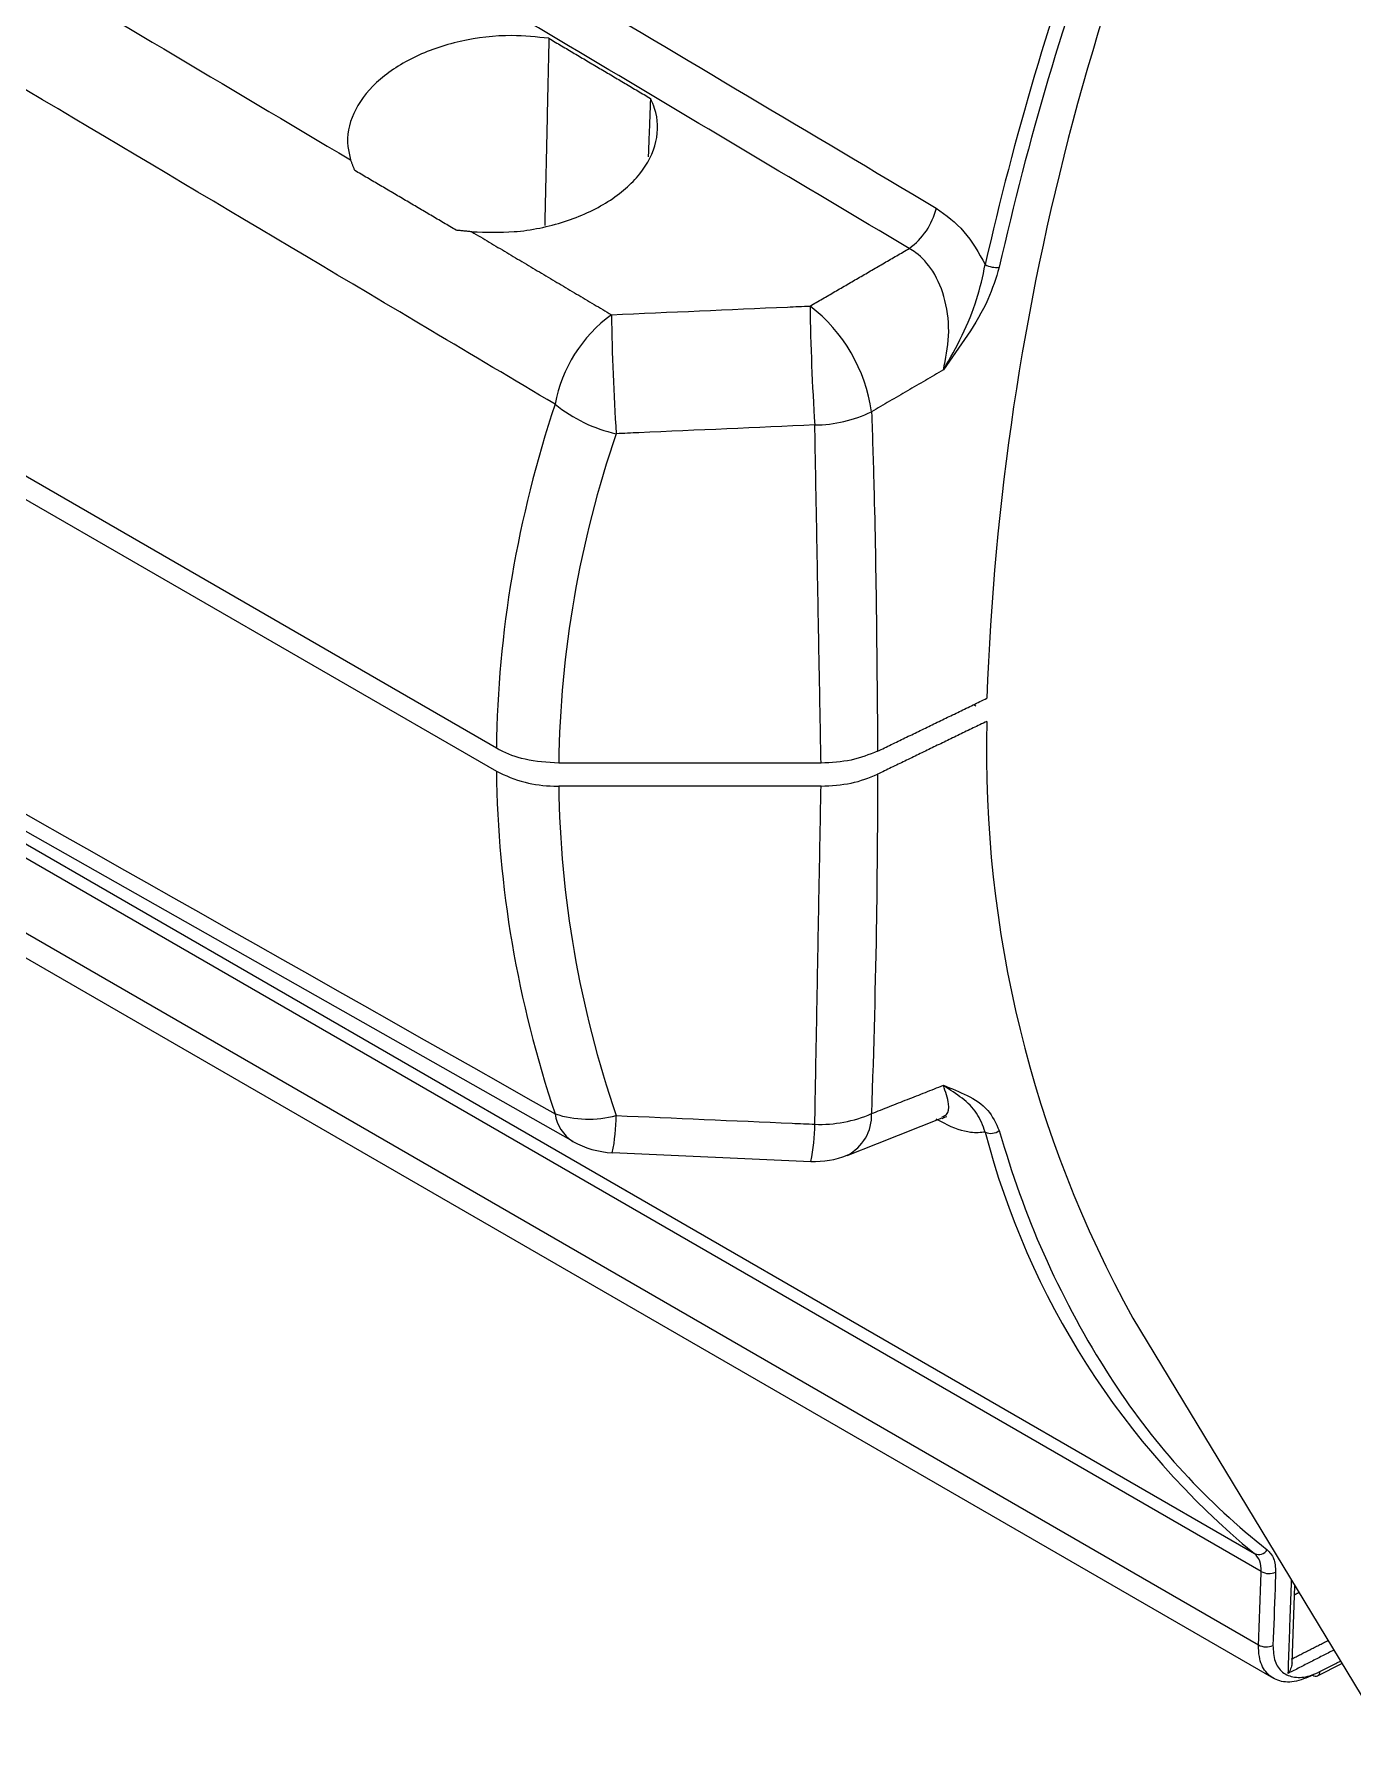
# Model space of a CAD drawing. Extents: x 11 to 120, y 2 to 94.
# Drawn here: x 23.578 to 25.449, y 69.164 to 71.595 of the extents above; entities that cross this region are included whole.
import ezdxf

# ---------------------------------------------------------------- set-up
doc = ezdxf.new("R2010")
doc.units = 0
doc.header["$MEASUREMENT"] = 0
doc.linetypes.add('SLD-Solid', pattern=[0])
doc.layers.add('OBJECT', color=7, linetype='CONTINUOUS')

msp = doc.modelspace()

# ---------------------------------------------------------------- linework, layer by layer
at = {"layer": 'OBJECT', "color": 7, "linetype": 'SLD-Solid', "lineweight": 15}
for p, q in [((24.2343, 70.5824), (20.9222, 72.4944)), ((20.9222, 72.4617), (24.2343, 70.5497)), ((22.5389, 71.0395), (25.3101, 69.4397)), ((25.3194, 69.4144), (22.5494, 71.0135)), ((22.4457, 70.9672), (25.3156, 69.3104)), ((22.413, 70.9507), (25.3367, 69.2629)), ((24.9118, 70.6444), (24.9146, 70.6427)), ((24.6948, 70.5613), (24.3226, 70.5613)), ((24.6948, 70.5286), (24.3226, 70.5286)), ((24.9477, 70.0401), (24.9549, 70.0162)), ((24.3987, 70.0086), (24.6805, 69.9962)), ((25.1372, 69.774), (26.9773, 66.7333)), ((25.3994, 69.2664), (25.4338, 69.284))]:
    msp.add_line(p, q, dxfattribs=at)
at = {"layer": 'OBJECT', "color": 7, "linetype": 'SLD-Solid', "lineweight": 15, "flags": 128}
for points in [[(21.0338, 71.8994), (21.7015, 71.521), (24.3426, 70.0247)], [(24.732, 70.0048), (24.775, 70.0218), (24.8665, 70.0581)], [(24.8666, 70.0573), (24.8713, 70.0596), (24.8732, 70.0598)], [(25.3632, 69.285), (25.3642, 69.3123), (25.3671, 69.3942)]]:
    msp.add_lwpolyline(points, dxfattribs=at)
at = {"layer": 'OBJECT', "color": 7, "linetype": 'SLD-Solid', "lineweight": 15}
for centre, radius, start, end in [((29.0911, 70.3273), 4.2684, 152.3536, 167.2604), ((29.0899, 70.3282), 4.2468, 152.3536, 167.2604), ((28.6074, 70.5236), 3.6796, 152.1363, 177.9813), ((24.7612, 71.3725), 0.1001, 305.8532, 346.2349), ((24.9437, 71.2975), 0.033, 241.1967, 276.8826), ((27.9757, 71.256), 3.2968, 180.8034, 183.7397), ((24.5389, 71.0278), 0.2298, 8.0137, 52.3569), ((24.5152, 71.0345), 0.201, 125.8589, 169.7124), ((27.6938, 71.2436), 3.2967, 180.8034, 183.7398), ((24.4484, 71.2313), 0.2074, 230.8563, 257.6915), ((24.684, 71.2308), 0.1898, 270.6002, 295.765), ((26.5951, 70.5794), 1.6656, 178.5862, 208.9178), ((24.3648, 70.2085), 0.1524, 251.8738, 284.9549), ((24.3717, 70.071), 0.0548, 187.7294, 237.8346), ((24.6931, 70.2333), 0.1846, 267.8018, 293.4471), ((24.7029, 70.0615), 0.0637, 297.1839, 2.2888), ((24.1467, 70.0614), 0.2574, 348.1537, 359.9721), ((24.4286, 70.049), 0.2574, 348.1539, 359.9721), ((24.9359, 70.0546), 0.0187, 244.5953, 309.0894), ((24.4041, 70.1334), 0.125, 240.4701, 267.4857), ((26.0396, 70.3272), 1.1489, 194.5972, 230.5791), ((26.1902, 70.3877), 1.29, 196.7384, 213.1213), ((24.686, 70.1211), 0.125, 267.4858, 291.5891), ((25.9392, 70.225), 0.9908, 213.1704, 231.911), ((25.3159, 69.4528), 0.0143, 245.8769, 327.7068), ((25.3305, 69.4333), 0.0219, 239.6635, 295.4652), ((25.3267, 69.3292), 0.0219, 239.528, 295.5206), ((25.3972, 69.2728), 0.007, 231.0111, 289.1398), ((25.3961, 69.2719), 0.00668, 300.923, 3.8842)]:
    msp.add_arc(centre, radius, start, end, dxfattribs=at)
for centre, major_axis, ratio, start_param, end_param in [((28.6642, 70.6171), (4.4298, 0.0781), 0.588782, 2.937049, 3.124952), ((28.6642, 70.5449), (4.3416, 0), 0.577382, 2.94743, 3.135078), ((28.6642, 70.6171), (4.4298, 0.0781), 0.588782, 3.137472, 3.325375), ((28.6642, 70.5449), (4.3416, 0), 0.577382, 3.148107, 3.335756)]:
    msp.add_ellipse(centre, major_axis=major_axis, ratio=ratio, start_param=start_param, end_param=end_param, dxfattribs=at)
for points, knots in [([(24.3174, 71.0704), (24.2586, 71.1053), (23.9647, 71.2799), (22.8498, 71.9423), (21.7939, 72.5698), (20.973, 73.0576)], [0, 0, 0, 0, 0.052722, 0.263609, 1, 1, 1, 1]), ([(21.9631, 73.0709), (21.9883, 73.0559), (22.13, 72.9716), (22.7375, 72.6102), (23.6774, 72.0511), (24.5009, 71.5613), (24.8584, 71.3487)], [0, 0, 0, 0, 0.026129, 0.146813, 0.629552, 1, 1, 1, 1]), ([(24.8198, 71.2914), (24.5167, 71.4718), (23.9103, 71.8326), (22.9452, 72.4071), (22.2834, 72.8011), (21.9247, 73.0146)], [0, 0, 0, 0, 0.314137, 0.628275, 1, 1, 1, 1]), ([(21.7401, 72.7746), (21.8452, 72.7122), (22.2539, 72.4696), (23.0163, 72.0171), (23.6736, 71.627), (24.0273, 71.4171)], [0, 0, 0, 0, 0.137909, 0.536076, 1, 1, 1, 1]), ([(20.973, 71.9571), (21.0279, 71.926), (21.3178, 71.7619), (22.4325, 71.1307), (23.4925, 70.5306), (24.3174, 70.0637)], [0, 0, 0, 0, 0.049218, 0.260105, 1, 1, 1, 1]), ([(24.3086, 71.5896), (24.2912, 71.5915), (24.2498, 71.5958), (24.1816, 71.5875), (24.1139, 71.5642), (24.0605, 71.5281), (24.0278, 71.4837), (24.0204, 71.445), (24.0257, 71.4233), (24.0273, 71.4171)], [0, 0, 0, 0, 0.117568, 0.27986, 0.442586, 0.605907, 0.769589, 0.933239, 1, 1, 1, 1]), ([(24.1992, 71.3151), (24.2192, 71.3144), (24.2638, 71.313), (24.3325, 71.3275), (24.3954, 71.3562), (24.4412, 71.3962), (24.4645, 71.4427), (24.4636, 71.48), (24.4549, 71.4996), (24.4527, 71.5044)], [0, 0, 0, 0, 0.132307, 0.294527, 0.457212, 0.620426, 0.783854, 0.947085, 1, 1, 1, 1]), ([(24.8584, 71.3487), (24.8722, 71.3387), (24.8995, 71.3189), (24.9185, 71.2852), (24.9278, 71.2686)], [0, 0, 0, 0, 0.505218, 1, 1, 1, 1]), ([(24.8684, 71.1191), (24.8717, 71.135), (24.8784, 71.1668), (24.8731, 71.2172), (24.8561, 71.259), (24.8357, 71.2818), (24.823, 71.2895), (24.8198, 71.2914)], [0, 0, 0, 0, 0.251338, 0.503314, 0.735356, 0.935196, 1, 1, 1, 1]), ([(24.8684, 71.1191), (24.8684, 71.1192), (24.887, 71.1511), (24.9132, 71.2003), (24.9243, 71.252), (24.9278, 71.2686)], [0, 0, 0, 0, 0.00294, 0.680839, 1, 1, 1, 1]), ([(24.9477, 71.2647), (24.9429, 71.2494), (24.9327, 71.2163), (24.9028, 71.1676), (24.8801, 71.1355), (24.8684, 71.1192), (24.8684, 71.1191)], [0, 0, 0, 0, 0.298756, 0.643488, 0.997321, 1, 1, 1, 1]), ([(24.3974, 71.1974), (24.4807, 71.2011), (24.5746, 71.2052), (24.6686, 71.2093), (24.6793, 71.2098)], [0, 0, 0, 0, 0.885696, 1, 1, 1, 1]), ([(24.7665, 71.0598), (24.7677, 71.0247), (24.7729, 70.8641), (24.7741, 70.7035), (24.7751, 70.5782)], [0, 0, 0, 0, 0.219221, 1, 1, 1, 1]), ([(24.686, 71.041), (24.6028, 71.0373), (24.5088, 71.0332), (24.4149, 71.0291), (24.4041, 71.0286)], [0, 0, 0, 0, 0.885696, 1, 1, 1, 1]), ([(24.3226, 70.5613), (24.3063, 70.5623), (24.2759, 70.5643), (24.2476, 70.575), (24.2359, 70.5815), (24.2343, 70.5824)], [0, 0, 0, 0, 0.499398, 0.929179, 1, 1, 1, 1]), ([(24.7751, 70.5782), (24.763, 70.5733), (24.7388, 70.5636), (24.7095, 70.562), (24.6948, 70.5613)], [0, 0, 0, 0, 0.5, 1, 1, 1, 1]), ([(24.2343, 70.5497), (24.2471, 70.5438), (24.2711, 70.5328), (24.3041, 70.5288), (24.3203, 70.5286), (24.3226, 70.5286)], [0, 0, 0, 0, 0.499397, 0.929163, 1, 1, 1, 1]), ([(24.6948, 70.5286), (24.7095, 70.5294), (24.7388, 70.5309), (24.763, 70.5406), (24.7751, 70.5455)], [0, 0, 0, 0, 0.5, 1, 1, 1, 1]), ([(24.7751, 70.5455), (24.7748, 70.4774), (24.774, 70.3169), (24.7693, 70.1564), (24.7665, 70.064)], [0, 0, 0, 0, 0.423826, 1, 1, 1, 1]), ([(24.866, 70.0592), (24.8686, 70.0602), (24.8755, 70.0629), (24.8774, 70.0775), (24.8715, 70.0949), (24.8684, 70.1042)], [0, 0, 0, 0, 0.211144, 0.576885, 1, 1, 1, 1]), ([(24.8684, 70.1042), (24.8684, 70.1042), (24.8799, 70.0997), (24.9026, 70.0905), (24.9326, 70.0724), (24.9429, 70.0503), (24.9477, 70.0401)], [0, 0, 0, 0, 0.002679, 0.34979, 0.701238, 1, 1, 1, 1]), ([(24.9278, 70.0377), (24.9243, 70.0471), (24.9132, 70.0767), (24.887, 70.0911), (24.8684, 70.1041), (24.8684, 70.1042)], [0, 0, 0, 0, 0.319161, 0.99706, 1, 1, 1, 1]), ([(24.4041, 70.0613), (24.4873, 70.0576), (24.5813, 70.0535), (24.6753, 70.0494), (24.686, 70.0489)], [0, 0, 0, 0, 0.885696, 1, 1, 1, 1]), ([(24.9278, 70.0377), (24.9213, 70.037), (24.9053, 70.0354), (24.8798, 70.0444), (24.8621, 70.0541), (24.8584, 70.0561)], [0, 0, 0, 0, 0.355605, 0.866055, 1, 1, 1, 1]), ([(25.3194, 69.4144), (25.3192, 69.4197), (25.3188, 69.4304), (25.313, 69.4366), (25.3101, 69.4397)], [0, 0, 0, 0, 0.487928, 1, 1, 1, 1]), ([(25.328, 69.4451), (25.3315, 69.4414), (25.3388, 69.4338), (25.3395, 69.4204), (25.3399, 69.4136)], [0, 0, 0, 0, 0.488115, 1, 1, 1, 1]), ([(25.3399, 69.4136), (25.3396, 69.4057), (25.3384, 69.371), (25.3371, 69.3363), (25.3361, 69.3095)], [0, 0, 0, 0, 0.226062, 1, 1, 1, 1]), ([(25.3928, 69.2674), (25.3837, 69.2636), (25.3656, 69.256), (25.342, 69.2583), (25.3247, 69.2707), (25.3162, 69.2896), (25.3158, 69.3047), (25.3156, 69.3104)], [0, 0, 0, 0, 0.216872, 0.433758, 0.650331, 0.866771, 1, 1, 1, 1]), ([(25.3361, 69.3095), (25.3366, 69.3016), (25.3375, 69.2859), (25.3489, 69.2702), (25.3661, 69.263), (25.3852, 69.2645), (25.3979, 69.2702), (25.4027, 69.2724)], [0, 0, 0, 0, 0.216801, 0.433618, 0.650078, 0.866406, 1, 1, 1, 1]), ([(25.3632, 69.285), (25.3629, 69.2827), (25.3622, 69.2778), (25.3597, 69.2727), (25.358, 69.2701), (25.3578, 69.2698)], [0, 0, 0, 0, 0.427087, 0.93382, 1, 1, 1, 1]), ([(25.4027, 69.2724), (25.4102, 69.2762), (25.4199, 69.2812), (25.4296, 69.2861), (25.4318, 69.2873)], [0, 0, 0, 0, 0.772174, 1, 1, 1, 1])]:
    msp.add_open_spline(points, degree=3, knots=knots, dxfattribs=at)
for points in [[(24.3086, 71.5896), (24.3027, 71.324)], [(24.3086, 71.5896), (24.4527, 71.5044)], [(24.4527, 71.5044), (24.4496, 71.4215)], [(24.0332, 71.4021), (24.0273, 71.4171)], [(24.1771, 71.3173), (24.0332, 71.4021)], [(24.1992, 71.3151), (24.1771, 71.3173)], [(24.1992, 71.3151), (24.3974, 71.1974)], [(24.6793, 71.2098), (24.8198, 71.2914)], [(24.8684, 71.1191), (24.7665, 71.0598)], [(24.6948, 70.5613), (24.686, 71.041)], [(24.7751, 70.5782), (24.93, 70.6532)], [(24.93, 70.6205), (24.7751, 70.5455)], [(24.686, 70.0489), (24.6948, 70.5286)], [(24.7665, 70.064), (24.8684, 70.1042)], [(25.3156, 69.3104), (25.3194, 69.4144)], [(25.3578, 69.2698), (25.3625, 69.4018)], [(25.373, 69.3844), (25.3666, 69.3811)], [(25.3626, 69.2902), (25.4141, 69.3164)], [(25.4224, 69.3028), (25.3578, 69.2698)]]:
    msp.add_open_spline(points, degree=1, dxfattribs=at)

doc.saveas('drawing.dxf')
